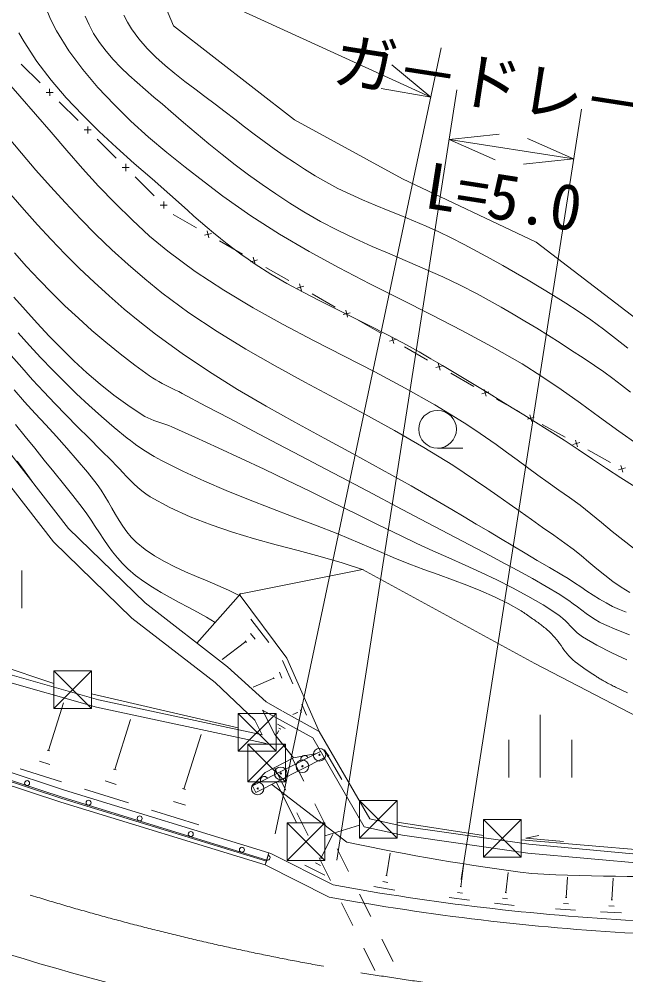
# Model space of a CAD drawing. Units: millimetres, scale not verified. Extents: x 40000 to 680000, y 20000 to 380000.
# Drawn here: x 191870 to 215980, y 254453 to 292460 of the extents above; entities that cross this region are included whole.
import ezdxf
from ezdxf.enums import TextEntityAlignment as Align

# ---------------------------------------------------------------- set-up
doc = ezdxf.new("R2010")
doc.units = ezdxf.units.MM
doc.header["$LTSCALE"] = 1000
doc.header["$PDMODE"] = 32
doc.header["$PDSIZE"] = 500
doc.linetypes.add('CHAIN', pattern=[18.5, 12, -1.5, 3.5, -1.5])
for name, color, linetype, lineweight in [('M-BGD', 7, 'Continuous', 13), ('M-BMK', 2, 'CHAIN', 13), ('M-BMK-ROW', 30, 'Continuous', 13), ('M-STR-STRC', 7, 'Continuous', 13)]:
    doc.layers.add(name, color=color, linetype=linetype, lineweight=lineweight)
doc.styles.add('@ＭＳ ゴシック', font='')
doc.styles.add('ＭＳ ゴシック', font='')
doc.styles.get('@ＭＳ ゴシック').set_extended_font_data('@MS Gothic')
doc.styles.get('ＭＳ ゴシック').set_extended_font_data('MS Gothic')

# ---------------------------------------------------------------- blocks, each defined once
blk = doc.blocks.new('filled_arrow')
at = {"color": 0, "linetype": 'Continuous', "lineweight": -2}
blk.add_solid([(7.5, 1.25), (0, 0), (7.5, -1.25)], dxfattribs=at)

msp = doc.modelspace()

# ---------------------------------------------------------------- linework, layer by layer
at = {"layer": 'M-BGD'}
for p, q in [((198002, 292194), (196145, 296617)), ((202810, 288453), (198002, 292194)), ((191951, 290667), (192706, 289920)), ((193083, 289688), (193085, 289405)), ((193225, 289547), (192943, 289545)), ((193462, 289173), (194217, 288426)), ((194594, 288194), (194596, 287911)), ((207107, 286110), (202810, 288453)), ((194737, 288053), (194454, 288052)), ((194973, 287679), (195728, 286932)), ((196105, 286700), (196107, 286417)), ((196248, 286559), (195965, 286558)), ((196484, 286185), (197240, 285438)), ((212411, 283595), (207107, 286110)), ((197759, 285066), (197476, 285064)), ((197617, 285206), (197618, 284923)), ((197995, 284691), (198914, 284165)), ((199510, 283939), (199237, 283865)), ((199336, 284039), (199410, 283766)), ((199833, 283639), (200751, 283113)), ((216959, 280103), (212411, 283595)), ((201347, 282887), (201074, 282813)), ((201174, 282987), (201248, 282714)), ((201670, 282587), (202589, 282061)), ((203185, 281835), (202912, 281761)), ((203011, 281934), (203085, 281661)), ((203508, 281535), (204426, 281009)), ((204849, 280882), (204923, 280609)), ((205022, 280783), (204749, 280709)), ((205345, 280483), (206264, 279957)), ((206860, 279731), (206587, 279656)), ((206686, 279830), (206760, 279557)), ((207183, 279430), (208101, 278904)), ((208697, 278678), (208424, 278604)), ((208524, 278778), (208598, 278505)), ((209020, 278378), (209939, 277852)), ((210528, 277639), (210256, 277561)), ((210353, 277736), (210430, 277464)), ((210844, 277348), (211750, 276845)), ((190318, 276729), (193837, 272207)), ((212164, 276729), (212241, 276457)), ((212339, 276632), (212067, 276554)), ((212655, 276341), (213561, 275837)), ((189682, 276244), (193240, 271672)), ((214150, 275624), (213878, 275547)), ((213975, 275722), (214052, 275450)), ((208497, 275398), (209497, 275398)), ((214466, 275334), (215372, 274830)), ((215961, 274617), (215689, 274540)), ((215786, 274714), (215863, 274442)), ((193837, 272207), (196878, 269244)), ((193240, 271672), (196352, 268639)), ((191975, 269037), (191975, 270537)), ((205517, 270577), (200618, 269589)), ((212364, 266832), (205517, 270577)), ((200675, 269623), (198937, 267645)), ((200618, 269589), (202513, 267049)), ((196878, 269244), (200144, 266707)), ((196352, 268639), (199654, 266075)), ((201082, 268595), (201790, 267666)), ((201069, 268034), (201246, 267801)), ((200879, 267705), (199940, 266988)), ((200856, 267734), (200901, 267676)), ((188716, 266879), (194947, 265102)), ((188799, 267167), (195019, 265393)), ((202336, 266954), (202741, 266032)), ((202513, 267049), (203793, 264134)), ((219319, 263207), (212364, 266832)), ((201685, 265306), (200144, 266707)), ((202211, 266487), (202312, 266256)), ((199654, 266075), (201241, 264581)), ((201985, 266250), (201174, 265894)), ((201972, 266279), (201998, 266221)), ((201534, 263996), (195019, 265393)), ((201685, 265306), (202310, 264958)), ((193038, 263373), (193633, 265269)), ((201682, 263657), (194947, 265102)), ((201542, 264985), (202031, 264006)), ((201542, 264985), (203538, 263875)), ((202340, 264941), (203793, 264134)), ((203038, 264995), (203086, 264884)), ((203098, 265219), (203292, 264776)), ((195669, 262620), (196294, 264609)), ((201241, 264581), (201534, 263996)), ((202929, 264881), (202752, 264803)), ((202923, 264895), (202935, 264867)), ((212578, 262296), (212578, 264796)), ((202183, 264154), (202121, 264043)), ((202443, 264255), (202131, 264429)), ((202192, 264149), (202173, 264160)), ((202274, 264226), (202196, 264270)), ((198421, 261841), (199101, 264007)), ((202768, 263089), (202031, 264006)), ((203538, 263875), (205578, 260344)), ((203793, 264134), (205804, 260652)), ((211328, 262296), (211328, 263796)), ((213828, 262296), (213828, 263796)), ((193672, 261802), (187983, 263667)), ((193090, 263357), (192987, 263389)), ((204011, 263402), (204687, 262226)), ((193521, 261325), (187815, 263196)), ((193566, 261468), (187866, 263337)), ((187882, 263384), (193581, 261516)), ((201143, 261967), (203847, 263340)), ((201279, 261699), (203997, 263080)), ((202768, 263089), (201652, 262495)), ((202738, 263046), (203182, 262150)), ((203689, 263260), (202768, 263089)), ((193550, 262130), (191908, 262645)), ((193089, 262816), (192678, 262945)), ((195724, 262602), (195615, 262637)), ((202021, 262692), (202464, 261795)), ((201652, 262495), (201143, 261967)), ((195724, 262025), (195285, 262163)), ((201143, 261967), (201279, 261699)), ((204886, 259727), (201913, 262021)), ((193581, 261516), (201711, 259020)), ((201799, 259307), (193672, 261802)), ((196216, 261293), (194463, 261843)), ((198480, 261823), (198362, 261860)), ((201652, 258829), (193521, 261325)), ((201697, 258972), (193566, 261468)), ((198479, 261203), (198009, 261351)), ((203625, 261253), (204068, 260357)), ((199008, 260417), (197126, 261008)), ((202908, 260899), (203351, 260002)), ((205804, 260652), (207169, 260348)), ((207169, 260348), (212127, 259646)), ((203862, 259098), (204331, 260032)), ((205578, 260344), (207107, 260004)), ((207107, 260004), (212087, 259298)), ((212011, 259895), (212522, 259999)), ((212011, 259895), (213505, 259759)), ((212127, 259646), (219864, 258941)), ((201799, 259307), (201652, 258829)), ((201799, 259307), (201697, 258972)), ((201878, 259275), (201799, 259307)), ((204345, 258029), (201878, 259275)), ((204511, 259461), (204955, 258564)), ((206463, 258397), (206611, 259289)), ((212087, 259298), (219832, 258593)), ((201652, 258829), (201697, 258972)), ((204184, 257550), (201652, 258829)), ((203842, 258807), (203641, 258907)), ((203794, 259106), (204238, 258210)), ((203887, 259085), (203837, 259111)), ((204022, 258415), (203219, 258818)), ((209420, 257961), (209525, 258799)), ((211205, 257723), (211305, 258523)), ((206526, 258128), (206316, 258163)), ((206489, 258393), (206437, 258402)), ((213610, 257531), (213658, 258342)), ((215420, 257441), (215471, 258295)), ((206799, 257824), (205960, 257963)), ((209490, 257708), (209290, 257733)), ((209445, 257958), (209395, 257964)), ((211230, 257720), (211181, 257726)), ((204681, 257313), (205124, 256417)), ((205398, 257668), (205841, 256772)), ((209761, 257430), (208959, 257530)), ((211535, 257209), (210759, 257305)), ((211273, 257478), (211079, 257502)), ((213635, 257529), (213585, 257532)), ((215446, 257440), (215394, 257443)), ((213983, 257025), (213180, 257073)), ((213696, 257284), (213495, 257296)), ((215807, 256916), (214974, 256966)), ((215510, 257185), (215301, 257197)), ((206285, 255875), (206728, 254979)), ((205568, 255521), (206011, 254624))]:
    msp.add_line(p, q, dxfattribs=at)
for points in [[(192920, 292942), (193113, 292456), (193353, 291989), (193852, 291204), (194404, 290456), (195003, 289742), (195642, 289059), (196315, 288403), (197016, 287771), (197737, 287161), (198473, 286568), (199217, 285991), (199962, 285425), (201071, 284635), (202217, 283902), (203393, 283215), (204591, 282563), (205805, 281934), (207027, 281317), (208250, 280701), (209467, 280075), (210670, 279427), (211853, 278747), (212642, 278251), (213415, 277725), (214178, 277181), (214936, 276628), (215695, 276078), (216461, 275542)], [(216161, 277623), (215812, 277899), (215460, 278171), (215103, 278435), (214739, 278687), (214282, 278989), (213824, 279288), (213363, 279584), (212900, 279877), (212435, 280165), (211967, 280449), (211496, 280728), (211022, 281002), (210546, 281271), (210066, 281534), (209389, 281882), (208701, 282209), (208005, 282520), (207304, 282822), (206601, 283121), (205901, 283423), (205206, 283735), (204519, 284063), (203844, 284413), (203184, 284791), (202622, 285141), (202069, 285506), (201523, 285883), (200985, 286272), (200455, 286671), (199932, 287080), (199415, 287496), (198903, 287920), (198397, 288350), (197897, 288785), (197565, 289071), (197229, 289356), (196892, 289643), (196558, 289933), (196232, 290230), (195915, 290535), (195613, 290851), (195329, 291181), (195066, 291527), (194828, 291892), (194648, 292226), (194496, 292573)], [(196030, 292620), (196171, 292338), (196336, 292067), (196630, 291670), (196953, 291297), (197301, 290946), (197670, 290612), (198054, 290293), (198450, 289983), (198852, 289681), (199256, 289382), (199658, 289083), (200053, 288779), (200437, 288478), (200824, 288179), (201213, 287884), (201605, 287592), (202001, 287306), (202402, 287026), (202806, 286753), (203216, 286488), (203631, 286233), (204053, 285987), (204533, 285730), (205023, 285492), (205521, 285269), (206023, 285056), (206530, 284850), (207037, 284646), (207543, 284440), (208046, 284227), (208543, 284003), (209034, 283764), (209552, 283496), (210068, 283223), (210581, 282944), (211091, 282660), (211599, 282370), (212103, 282075), (212604, 281775), (213101, 281470), (213596, 281159), (214086, 280843), (214592, 280498), (215086, 280134), (215571, 279759), (216051, 279376)], [(216347, 273863), (215777, 274223), (215211, 274591), (214648, 274964), (214086, 275339), (213523, 275711), (212957, 276079), (212385, 276437), (211925, 276720), (211465, 277003), (211006, 277286), (210545, 277569), (210085, 277851), (209623, 278131), (209160, 278409), (208696, 278685), (208229, 278957), (207761, 279227), (207115, 279584), (206460, 279927), (205800, 280262), (205138, 280591), (204476, 280921), (203816, 281254), (203161, 281596), (202514, 281951), (201877, 282323), (201253, 282717), (200968, 282909), (200686, 283108), (200409, 283312), (200136, 283522), (199866, 283736), (199599, 283955), (199336, 284177), (199075, 284402), (198817, 284630), (198560, 284861), (197863, 285483), (197156, 286103), (196447, 286724), (195744, 287352), (195054, 287992), (194385, 288649), (193744, 289328), (193139, 290035), (192577, 290774), (192065, 291550), (191864, 291917)], [(191272, 290107), (191901, 289397), (192523, 288680), (193142, 287958), (193763, 287238), (194391, 286524), (195029, 285822), (195682, 285136), (196356, 284472), (197053, 283835), (197780, 283230), (198871, 282422), (200004, 281676), (201171, 280979), (202362, 280320), (203570, 279683), (204785, 279058), (206000, 278431), (207205, 277789), (208392, 277118), (209553, 276408), (209982, 276126), (210405, 275837), (210824, 275541), (211240, 275241), (211654, 274938), (212068, 274634), (212482, 274331), (212897, 274030), (213315, 273732), (213736, 273441), (214169, 273127), (214592, 272790), (215011, 272441), (215430, 272090), (215853, 271748), (216284, 271425)], [(191408, 287794), (191969, 287124), (192538, 286459), (193117, 285802), (193707, 285155), (194309, 284519), (194924, 283896), (195554, 283289), (196198, 282699), (196859, 282128), (197537, 281579), (198617, 280781), (199733, 280037), (200879, 279337), (202047, 278668), (203229, 278021), (204418, 277384), (205608, 276746), (206790, 276096), (207957, 275423), (209102, 274717), (209556, 274421), (210006, 274119), (210453, 273812), (210898, 273502), (211341, 273189), (211783, 272875), (212225, 272561), (212667, 272247), (213111, 271935), (213556, 271625), (213881, 271387), (214199, 271133), (214512, 270869), (214825, 270604), (215139, 270343), (215460, 270094), (215789, 269865), (216131, 269661)], [(191545, 285482), (192067, 284876), (192601, 284279), (193146, 283692), (193702, 283114), (194271, 282549), (194851, 281996), (195443, 281456), (196047, 280931), (196664, 280421), (197293, 279928), (198353, 279157), (199441, 278429), (200554, 277737), (201686, 277073), (202831, 276429), (203985, 275797), (205142, 275171), (206297, 274542), (207446, 273902), (208582, 273244), (209067, 272957), (209551, 272668), (210036, 272379), (210520, 272091), (211004, 271802), (211489, 271513), (211974, 271225), (212459, 270937), (212944, 270650), (213430, 270364), (213684, 270209), (213935, 270048), (214184, 269883), (214433, 269718), (214683, 269554), (214935, 269396), (215192, 269246), (215453, 269107), (215720, 268982), (215996, 268874)], [(191682, 283169), (192166, 282627), (192662, 282095), (193171, 281573), (193691, 281063), (194223, 280565), (194766, 280079), (195321, 279607), (195887, 279149), (196463, 278705), (197050, 278277), (197172, 278195), (197297, 278117), (197425, 278044), (197555, 277975), (197686, 277907), (197818, 277842), (197951, 277777), (198084, 277711), (198215, 277645), (198346, 277577), (199291, 277074), (200238, 276573), (201185, 276074), (202133, 275576), (203081, 275078), (204029, 274581), (204976, 274082), (205923, 273583), (206870, 273081), (207814, 272578), (208371, 272282), (208929, 271990), (209487, 271698), (210046, 271406), (210603, 271113), (211160, 270817), (211713, 270517), (212264, 270211), (212810, 269898), (213352, 269576), (213532, 269461), (213708, 269340), (213882, 269213), (214054, 269084), (214226, 268955), (214399, 268828), (214574, 268705), (214753, 268589), (214937, 268481), (215127, 268385), (215623, 268168), (216127, 267971)], [(191664, 281401), (192122, 280881), (192588, 280364), (193064, 279855), (193551, 279356), (194049, 278869), (194561, 278398), (195087, 277944), (195628, 277512), (196186, 277102), (196762, 276718), (196871, 276655), (196984, 276599), (197099, 276549), (197217, 276503), (197337, 276461), (197458, 276420), (197578, 276379), (197698, 276338), (197817, 276293), (197934, 276245), (198856, 275835), (199774, 275416), (200689, 274991), (201602, 274560), (202512, 274124), (203421, 273685), (204328, 273242), (205234, 272799), (206141, 272355), (207047, 271911), (207677, 271611), (208312, 271321), (208950, 271035), (209588, 270749), (210224, 270459), (210855, 270161), (211478, 269849), (212090, 269519), (212690, 269167), (213273, 268789), (213379, 268709), (213480, 268622), (213576, 268529), (213669, 268433), (213761, 268335), (213854, 268238), (213948, 268144), (214046, 268054), (214149, 267971), (214259, 267897), (214831, 267566), (215417, 267262), (216017, 266983)], [(216044, 265668), (215571, 265892), (215525, 265915), (215480, 265938), (215435, 265961), (215390, 265984), (215345, 266007), (215300, 266031), (215256, 266055), (215211, 266079), (215167, 266104), (215123, 266129), (215087, 266149), (215052, 266170), (215017, 266190), (214981, 266211), (214946, 266232), (214911, 266254), (214876, 266275), (214842, 266297), (214807, 266319), (214773, 266341), (214670, 266409), (214566, 266476), (214463, 266544), (214360, 266613), (214258, 266683), (214158, 266755), (214060, 266830), (213964, 266907), (213870, 266987), (213780, 267071), (213710, 267144), (213644, 267220), (213582, 267300), (213521, 267381), (213463, 267464), (213404, 267548), (213345, 267631), (213285, 267712), (213223, 267792), (213157, 267869), (213118, 267912), (213078, 267954), (213038, 267996), (212997, 268038), (212955, 268078), (212913, 268118), (212871, 268158), (212827, 268196), (212784, 268234), (212739, 268272), (212698, 268305), (212657, 268337), (212616, 268369), (212574, 268401), (212532, 268432), (212489, 268463), (212446, 268493), (212403, 268524), (212360, 268553), (212317, 268583), (212267, 268617), (212217, 268652), (212168, 268687), (212119, 268723), (212070, 268758), (212020, 268793), (211970, 268827), (211920, 268861), (211870, 268894), (211818, 268926), (211297, 269222), (210761, 269488), (210213, 269729), (209655, 269953), (209091, 270165), (208524, 270370), (207956, 270575), (207391, 270784), (206831, 271005), (206279, 271243), (205409, 271624), (204530, 271985), (203645, 272332), (202757, 272673), (201869, 273012), (200983, 273357), (200102, 273713), (199230, 274087), (198369, 274484), (197522, 274912), (197379, 274989), (197238, 275068), (197098, 275151), (196959, 275235), (196822, 275322), (196687, 275412), (196553, 275504), (196422, 275599), (196292, 275697), (196165, 275797), (195648, 276223), (195141, 276659), (194642, 277106), (194152, 277564), (193671, 278030), (193199, 278507), (192736, 278992), (192282, 279485), (191837, 279986)], [(191554, 279089), (191976, 278600), (192407, 278118), (192846, 277644), (193291, 277174), (193741, 276709), (194195, 276248), (194652, 275790), (195110, 275333), (195568, 274876), (195713, 274728), (195855, 274577), (195997, 274425), (196140, 274273), (196284, 274123), (196431, 273976), (196583, 273836), (196740, 273703), (196904, 273580), (197077, 273467), (197860, 273038), (198671, 272667), (199504, 272344), (200354, 272058), (201217, 271799), (202088, 271557), (202962, 271323), (203834, 271084), (204700, 270833), (205556, 270557)], [(200610, 269542), (200195, 269746), (199771, 269936), (199342, 270119), (198912, 270300), (198484, 270485), (198062, 270679), (197652, 270889), (197255, 271119), (196876, 271375), (196520, 271664), (196324, 271857), (196148, 272067), (195988, 272291), (195839, 272524), (195697, 272765), (195560, 273009), (195423, 273253), (195281, 273495), (195132, 273730), (194971, 273955), (194583, 274445), (194181, 274923), (193770, 275394), (193352, 275859), (192930, 276320), (192507, 276782), (192088, 277246), (191675, 277715)], [(199663, 268470), (199311, 268677), (198953, 268876), (198592, 269069), (198229, 269261), (197868, 269456), (197512, 269657), (197164, 269867), (196825, 270092), (196500, 270333), (196191, 270596), (195974, 270809), (195773, 271035), (195585, 271272), (195406, 271518), (195233, 271771), (195065, 272026), (194897, 272283), (194728, 272538), (194555, 272790), (194374, 273035), (194003, 273512), (193628, 273986), (193249, 274458), (192869, 274927), (192488, 275397), (192108, 275867), (191729, 276338)], [(191797, 274882), (192003, 274599), (192210, 274316), (192416, 274033)]]:
    msp.add_lwpolyline(points, dxfattribs=at)
for centre, radius in [((208497, 276148), 750), ((203807, 263208), 25), ((203807, 263208), 12.5), ((203126, 262748), 25), ((203126, 262748), 12.5), ((202265, 262465), 25), ((202265, 262465), 12.5), ((192188, 262078), 100), ((201350, 261866), 25), ((201350, 261866), 12.5), ((194628, 261299), 100), ((196660, 260675), 100), ((198692, 260051), 100), ((200724, 259427), 100)]:
    msp.add_circle(centre, radius, dxfattribs=at)
for centre, radius, start, end in [((221698, 353210), 102500, 240.34079, 263.85314), ((203211, 263028), 150, 26.9162, 206.9162), ((201607, 262196), 150, 26.9162, 206.9162), ((224449, 352748), 95056, 258.12337, 262.62235), ((201740, 259115), 100, 252.9332, 72.9332), ((216249, 331081), 72712, 266.84186, 272.82216), ((221698, 353210), 96750, 259.66755, 266.82829), ((221698, 353210), 97250, 259.62487, 266.82829)]:
    msp.add_arc(centre, radius, start, end, dxfattribs=at)
for p in [(203807, 263208), (202265, 262465), (203126, 262748), (201350, 261866)]:
    msp.add_point(p, dxfattribs=at)
at = {"layer": 'M-BMK'}
msp.add_arc((221698, 353210), 100000, 242.31084, 266.82826, dxfattribs=at)
at = {"layer": 'M-BMK-ROW'}
for p, q in [((183107, 269418), (193252, 266046)), ((193252, 265046), (193252, 266546)), ((193252, 266546), (194752, 266546)), ((194752, 266546), (193252, 265046)), ((194752, 265046), (193252, 266546)), ((194752, 266546), (194752, 265046)), ((194752, 265623), (200578, 264274)), ((194752, 265046), (193252, 265046)), ((200578, 263351), (200578, 264851)), ((200578, 264851), (202078, 264851)), ((202078, 264851), (200578, 263351)), ((202078, 263351), (200578, 264851)), ((202078, 264851), (202078, 263351)), ((200958, 262130), (200958, 263630)), ((200958, 263630), (202458, 263630)), ((202458, 263630), (200958, 262130)), ((202458, 262130), (200958, 263630)), ((202458, 263630), (202458, 262130)), ((202078, 263351), (200578, 263351)), ((202458, 262130), (200958, 262130)), ((202081, 262130), (202893, 260497)), ((205398, 259887), (205398, 261387)), ((205398, 261387), (206898, 261387)), ((206898, 261387), (205398, 259887)), ((206898, 259887), (205398, 261387)), ((206898, 261387), (206898, 259887)), ((202516, 258997), (202516, 260497)), ((202516, 260497), (204016, 260497)), ((204016, 260497), (202516, 258997)), ((204016, 258997), (202516, 260497)), ((204016, 260497), (204016, 258997)), ((205398, 260406), (204016, 259979)), ((206898, 260523), (210322, 260002)), ((210322, 259138), (210322, 260638)), ((210322, 260638), (211822, 260638)), ((211822, 260638), (210322, 259138)), ((211822, 259138), (210322, 260638)), ((211822, 260638), (211822, 259138)), ((206898, 259887), (205398, 259887)), ((211822, 259825), (219073, 259213)), ((204016, 258997), (202516, 258997)), ((211822, 259138), (210322, 259138))]:
    msp.add_line(p, q, dxfattribs=at)
at = {"layer": 'M-STR-STRC'}
for p, q in [((208225, 289362), (168932, 307344)), ((202043, 260064), (208638, 291319)), ((208225, 289362), (206684, 290637)), ((204499, 259017), (209269, 289647)), ((206253, 289696), (208225, 289362)), ((209440, 258247), (214210, 288878)), ((210950, 287885), (208962, 287671)), ((213902, 286902), (212073, 287711)), ((208962, 287671), (213902, 286902)), ((208962, 287671), (210791, 286862)), ((211914, 286688), (213902, 286902))]:
    msp.add_line(p, q, dxfattribs=at)

# ---------------------------------------------------------------- block references
at = {"layer": 'M-BGD', "xscale": 40, "yscale": 40, "rotation": 299.9}
msp.add_blockref('filled_arrow', (204011, 263402), dxfattribs=at)

# ---------------------------------------------------------------- texts
at = {"layer": 'M-STR-STRC', "style": 'ＭＳ ゴシック'}
msp.add_text('ガ－ドレ－ル', height=1833, rotation=351.148, dxfattribs=at).set_placement((211586, 288275), align=Align.BOTTOM_CENTER)
at = {"layer": 'M-STR-STRC', "style": '@ＭＳ ゴシック'}
msp.add_text('L=5.0', height=1833, rotation=351.148, dxfattribs=at).set_placement((211278, 286298), align=Align.TOP_CENTER)

doc.saveas('drawing.dxf')
